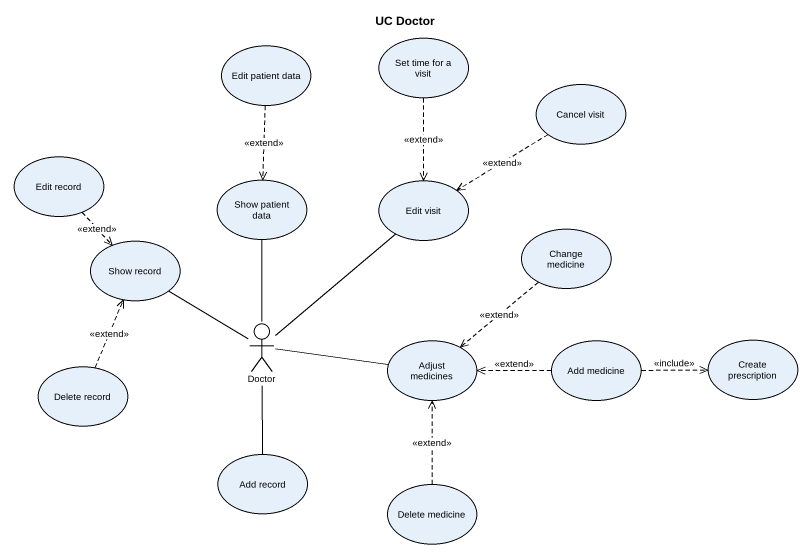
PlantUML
@startuml
title UC Doctor
usecase "Set time for a visit" as Set_time_for_a_visit
usecase "Edit patient data" as Edit_patient_data
usecase "Cancel visit" as Cancel_visit
usecase "Edit record" as Edit_record
usecase "Show patient data" as Show_patient_data
usecase "Edit visit" as Edit_visit
usecase "Change medicine" as Change_medicine
usecase "Show record" as Show_record
actor Doctor
usecase "Adjust medicines" as Adjust_medicines
usecase "Add medicine" as Add_medicine
usecase "Create prescription" as Create_prescription
usecase "Delete record" as Delete_record
usecase "Add record" as Add_record
usecase "Delete medicine" as Delete_medicine
Set_time_for_a_visit ..> Edit_visit : <<extend>>
Edit_patient_data ..> Show_patient_data : <<extend>>
Cancel_visit ..> Edit_visit : <<extend>>
Edit_record ..> Show_record : <<extend>>
Change_medicine ..> Adjust_medicines : <<extend>>
Doctor -up- Show_patient_data
Doctor -up- Edit_visit
Doctor -up- Show_record
Doctor -right- Adjust_medicines
Doctor -- Add_record
Add_medicine .left.> Adjust_medicines : <<extend>>
Add_medicine .right.> Create_prescription : <<include>>
Delete_record .up.> Show_record : <<extend>>
Delete_medicine .up.> Adjust_medicines : <<extend>>
@enduml
